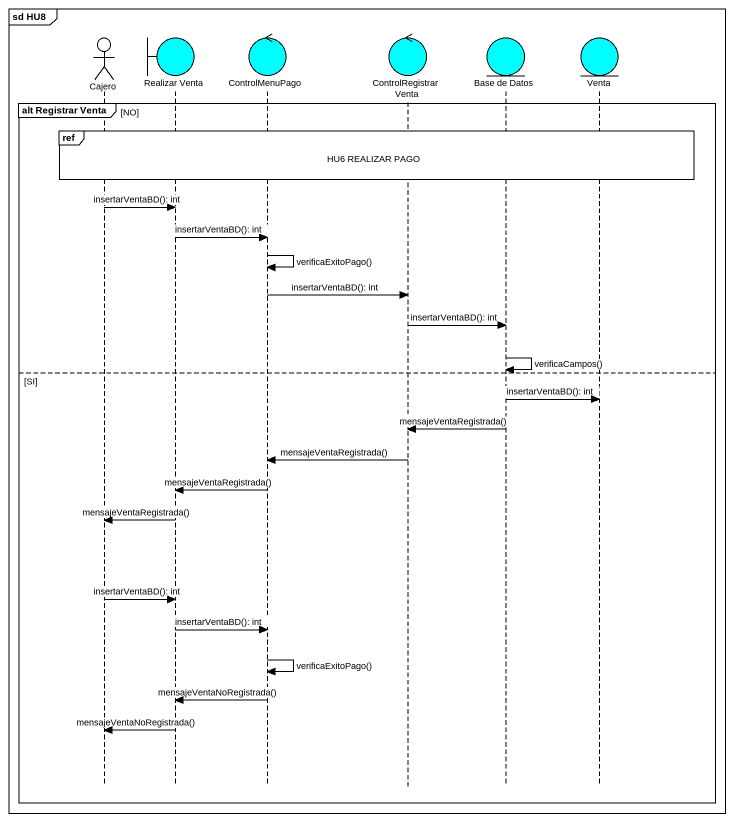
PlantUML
@startuml
mainframe sd HU8
hide footbox
actor Cajero #FFFFFF
boundary "Realizar Venta" as Realizar_Venta #00FFFF
control ControlMenuPago #00FFFF
control ControlRegistrarVenta #00FFFF
entity "Base de Datos" as Base_de_Datos #00FFFF
entity Venta #00FFFF

group alt Registrar Venta [NO]
  ref over Cajero, Realizar_Venta, ControlMenuPago, ControlRegistrarVenta, Base_de_Datos, Venta : HU6 REALIZAR PAGO
  Cajero -> Realizar_Venta : insertarVentaBD(): int
  Realizar_Venta -> ControlMenuPago : insertarVentaBD(): int
  ControlMenuPago -> ControlMenuPago : verificaExitoPago()
  ControlMenuPago -> ControlRegistrarVenta : insertarVentaBD(): int
  ControlRegistrarVenta -> Base_de_Datos : insertarVentaBD(): int
  Base_de_Datos -> Base_de_Datos : verificaCampos()
else SI
  Base_de_Datos -> Venta : insertarVentaBD(): int
  Base_de_Datos -> ControlRegistrarVenta : mensajeVentaRegistrada()
  ControlRegistrarVenta -> ControlMenuPago : mensajeVentaRegistrada()
  ControlMenuPago -> Realizar_Venta : mensajeVentaRegistrada()
  Realizar_Venta -> Cajero : mensajeVentaRegistrada()
  Cajero -> Realizar_Venta : insertarVentaBD(): int
  Realizar_Venta -> ControlMenuPago : insertarVentaBD(): int
  ControlMenuPago -> ControlMenuPago : verificaExitoPago()
  ControlMenuPago -> Realizar_Venta : mensajeVentaNoRegistrada()
  Realizar_Venta -> Cajero : mensajeVentaNoRegistrada()
end
@enduml
